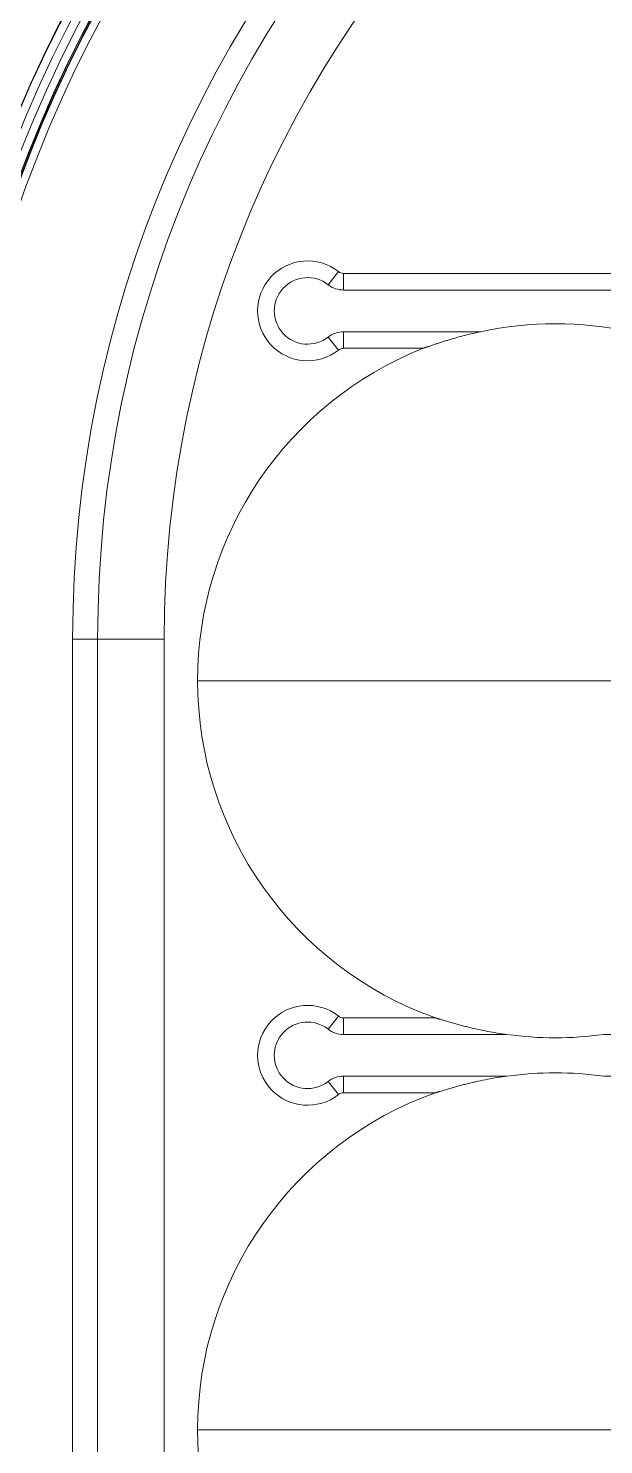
# Model space of a CAD drawing. Header units: millimetres. Extents: x 409 to 2276, y 1039 to 1674.
# Drawn here: x 1536.5 to 1571, y 1416.3 to 1501.4 of the extents above; entities that cross this region are included whole.
import ezdxf

# ---------------------------------------------------------------- set-up
doc = ezdxf.new("R2010")
doc.units = ezdxf.units.MM
doc.layers.add('粗实线层', color=7, linetype='Continuous', lineweight=35)

msp = doc.modelspace()

# ---------------------------------------------------------------- linework, layer by layer
at = {"layer": '粗实线层', "lineweight": 20}
for p, q in [((1554.475, 1485.956), (1555.094, 1486.742)), ((1586.527, 1486.634), (1555.403, 1486.634)), ((1555.403, 1485.634), (1555.403, 1486.634)), ((1586.527, 1485.634), (1555.403, 1485.634)), ((1555.403, 1483.134), (1563.641, 1483.134)), ((1555.403, 1483.134), (1555.403, 1482.134)), ((1554.475, 1482.813), (1555.094, 1482.027)), ((1555.403, 1482.134), (1560.185, 1482.134)), ((1540.626, 1464.661), (1539.126, 1464.661)), ((1539.126, 1414.661), (1539.126, 1464.661)), ((1540.626, 1464.661), (1540.626, 1414.661)), ((1544.626, 1464.661), (1540.626, 1464.661)), ((1540.626, 1464.661), (1540.626, 1414.661)), ((1544.626, 1464.661), (1544.626, 1414.661)), ((1546.632, 1462.161), (1568.126, 1462.161)), ((1582.918, 1462.161), (1568.126, 1462.161)), ((1554.475, 1441.233), (1555.094, 1442.018)), ((1560.92, 1441.911), (1555.403, 1441.911)), ((1555.403, 1440.911), (1555.403, 1441.911)), ((1565.222, 1440.911), (1555.403, 1440.911)), ((1583.83, 1440.911), (1571.031, 1440.911)), ((1554.475, 1438.09), (1555.094, 1437.304)), ((1555.403, 1438.411), (1565.222, 1438.411)), ((1555.403, 1438.411), (1555.403, 1437.411)), ((1571.031, 1438.411), (1583.83, 1438.411)), ((1555.403, 1437.411), (1560.92, 1437.411)), ((1546.632, 1417.161), (1568.126, 1417.161)), ((1582.918, 1417.161), (1568.126, 1417.161))]:
    msp.add_line(p, q, dxfattribs=at)
for centre, radius, start, end in [((1610.626, 1464.661), 81.183, 90, 180), ((1610.626, 1464.661), 81.157, 90, 180), ((1610.626, 1464.661), 80.657, 90, 180), ((1610.626, 1464.661), 80.158, 90, 180), ((1610.626, 1464.661), 79.683, 90, 180), ((1610.626, 1464.661), 79.659, 90, 180), ((1610.626, 1464.661), 79.603, 90, 180), ((1610.626, 1464.661), 79.579, 90, 180), ((1610.626, 1464.661), 79.104, 90, 180), ((1610.626, 1464.661), 71.5, 90, 180), ((1610.626, 1464.661), 70, 90, 180), ((1610.626, 1464.661), 70, 90, 180), ((1610.626, 1464.661), 66, 90, 180), ((1553.238, 1484.384), 3, 51.78679, 308.21321), ((1555.403, 1487.134), 0.5, 231.78679, 270), ((1553.238, 1484.384), 2, 51.78679, 308.21321), ((1555.403, 1487.134), 1.5, 231.78679, 270), ((1555.403, 1481.634), 1.5, 90, 128.21321), ((1568.126, 1462.161), 21.448, 77.92769, 102.07231), ((1568.126, 1462.161), 21.494, 111.68315, 180), ((1555.403, 1481.634), 0.5, 90, 128.21321), ((1568.126, 1462.161), 21.494, 180, 250.40988), ((1553.238, 1439.661), 3, 51.78679, 308.21321), ((1553.238, 1439.661), 2, 51.78679, 308.21321), ((1555.403, 1442.411), 0.5, 231.78679, 270), ((1555.403, 1442.411), 1.5, 231.78679, 270), ((1568.126, 1462.161), 21.448, 262.21628, 277.78372), ((1555.403, 1436.911), 1.5, 90, 128.21321), ((1568.126, 1417.161), 21.448, 82.21628, 97.78372), ((1568.126, 1417.161), 21.494, 109.59012, 180), ((1555.403, 1436.911), 0.5, 90, 128.21321), ((1568.126, 1417.161), 21.494, 180, 248.31685)]:
    msp.add_arc(centre, radius, start, end, dxfattribs=at)
for points, knots in [([(1563.641, 1483.134), (1563.481, 1483.1), (1563.321, 1483.064), (1563.003, 1482.989), (1562.845, 1482.95), (1562.53, 1482.869), (1562.373, 1482.827), (1562.06, 1482.739), (1561.904, 1482.694), (1561.671, 1482.624), (1561.594, 1482.601), (1561.441, 1482.553), (1561.364, 1482.529), (1561.213, 1482.481), (1561.137, 1482.456), (1560.989, 1482.407), (1560.915, 1482.383), (1560.771, 1482.334), (1560.701, 1482.31), (1560.597, 1482.275), (1560.563, 1482.263), (1560.497, 1482.24), (1560.465, 1482.229), (1560.419, 1482.212), (1560.403, 1482.207), (1560.374, 1482.197), (1560.359, 1482.192), (1560.318, 1482.177), (1560.292, 1482.169), (1560.263, 1482.159), (1560.258, 1482.157), (1560.247, 1482.153), (1560.242, 1482.152), (1560.228, 1482.147), (1560.219, 1482.144), (1560.204, 1482.139), (1560.198, 1482.138), (1560.189, 1482.135), (1560.186, 1482.134), (1560.185, 1482.134)], [0, 0, 0, 0, 0.125, 0.125, 0.25, 0.25, 0.375, 0.375, 0.5, 0.5, 0.5625, 0.5625, 0.625, 0.625, 0.6875, 0.6875, 0.75, 0.75, 0.8125, 0.8125, 0.84375, 0.84375, 0.875, 0.875, 0.890625, 0.890625, 0.90625, 0.90625, 0.9375, 0.9375, 0.945313, 0.945313, 0.953125, 0.953125, 0.96875, 0.96875, 0.984375, 0.984375, 1, 1, 1, 1]), ([(1560.92, 1441.911), (1560.921, 1441.911), (1560.926, 1441.91), (1560.936, 1441.908), (1560.94, 1441.907), (1560.949, 1441.904), (1560.954, 1441.902), (1560.971, 1441.898), (1560.984, 1441.894), (1561.012, 1441.885), (1561.028, 1441.881), (1561.06, 1441.871), (1561.078, 1441.865), (1561.113, 1441.854), (1561.132, 1441.848), (1561.189, 1441.831), (1561.228, 1441.819), (1561.311, 1441.793), (1561.353, 1441.78), (1561.438, 1441.754), (1561.482, 1441.741), (1561.613, 1441.702), (1561.702, 1441.675), (1561.883, 1441.623), (1561.975, 1441.596), (1562.115, 1441.557), (1562.161, 1441.544), (1562.255, 1441.519), (1562.302, 1441.506), (1562.442, 1441.469), (1562.536, 1441.444), (1562.724, 1441.396), (1562.819, 1441.373), (1563.103, 1441.304), (1563.293, 1441.26), (1563.675, 1441.177), (1563.867, 1441.138), (1564.251, 1441.065), (1564.445, 1441.031), (1564.832, 1440.967), (1565.027, 1440.938), (1565.222, 1440.911)], [0, 0, 0, 0, 0.015625, 0.015625, 0.023437, 0.023437, 0.03125, 0.03125, 0.046875, 0.046875, 0.0625, 0.0625, 0.078125, 0.078125, 0.09375, 0.09375, 0.125, 0.125, 0.15625, 0.15625, 0.1875, 0.1875, 0.25, 0.25, 0.3125, 0.3125, 0.34375, 0.34375, 0.375, 0.375, 0.4375, 0.4375, 0.5, 0.5, 0.625, 0.625, 0.75, 0.75, 0.875, 0.875, 1, 1, 1, 1]), ([(1565.222, 1438.411), (1565.026, 1438.385), (1564.832, 1438.355), (1564.444, 1438.292), (1564.25, 1438.257), (1563.864, 1438.184), (1563.671, 1438.144), (1563.383, 1438.082), (1563.288, 1438.061), (1563.096, 1438.017), (1563.001, 1437.994), (1562.811, 1437.948), (1562.717, 1437.924), (1562.529, 1437.876), (1562.435, 1437.852), (1562.249, 1437.802), (1562.157, 1437.777), (1561.973, 1437.725), (1561.881, 1437.699), (1561.745, 1437.66), (1561.7, 1437.647), (1561.611, 1437.62), (1561.566, 1437.607), (1561.478, 1437.58), (1561.435, 1437.567), (1561.349, 1437.541), (1561.307, 1437.528), (1561.226, 1437.503), (1561.187, 1437.491), (1561.131, 1437.474), (1561.113, 1437.468), (1561.077, 1437.457), (1561.06, 1437.452), (1561.028, 1437.442), (1561.012, 1437.437), (1560.984, 1437.429), (1560.971, 1437.425), (1560.954, 1437.42), (1560.949, 1437.418), (1560.94, 1437.416), (1560.936, 1437.415), (1560.926, 1437.412), (1560.921, 1437.411), (1560.92, 1437.411)], [0, 0, 0, 0, 0.125, 0.125, 0.25, 0.25, 0.375, 0.375, 0.4375, 0.4375, 0.5, 0.5, 0.5625, 0.5625, 0.625, 0.625, 0.6875, 0.6875, 0.75, 0.75, 0.78125, 0.78125, 0.8125, 0.8125, 0.84375, 0.84375, 0.875, 0.875, 0.90625, 0.90625, 0.921875, 0.921875, 0.9375, 0.9375, 0.953125, 0.953125, 0.96875, 0.96875, 0.976563, 0.976563, 0.984375, 0.984375, 1, 1, 1, 1])]:
    msp.add_open_spline(points, degree=3, knots=knots, dxfattribs=at)

doc.saveas('drawing.dxf')
